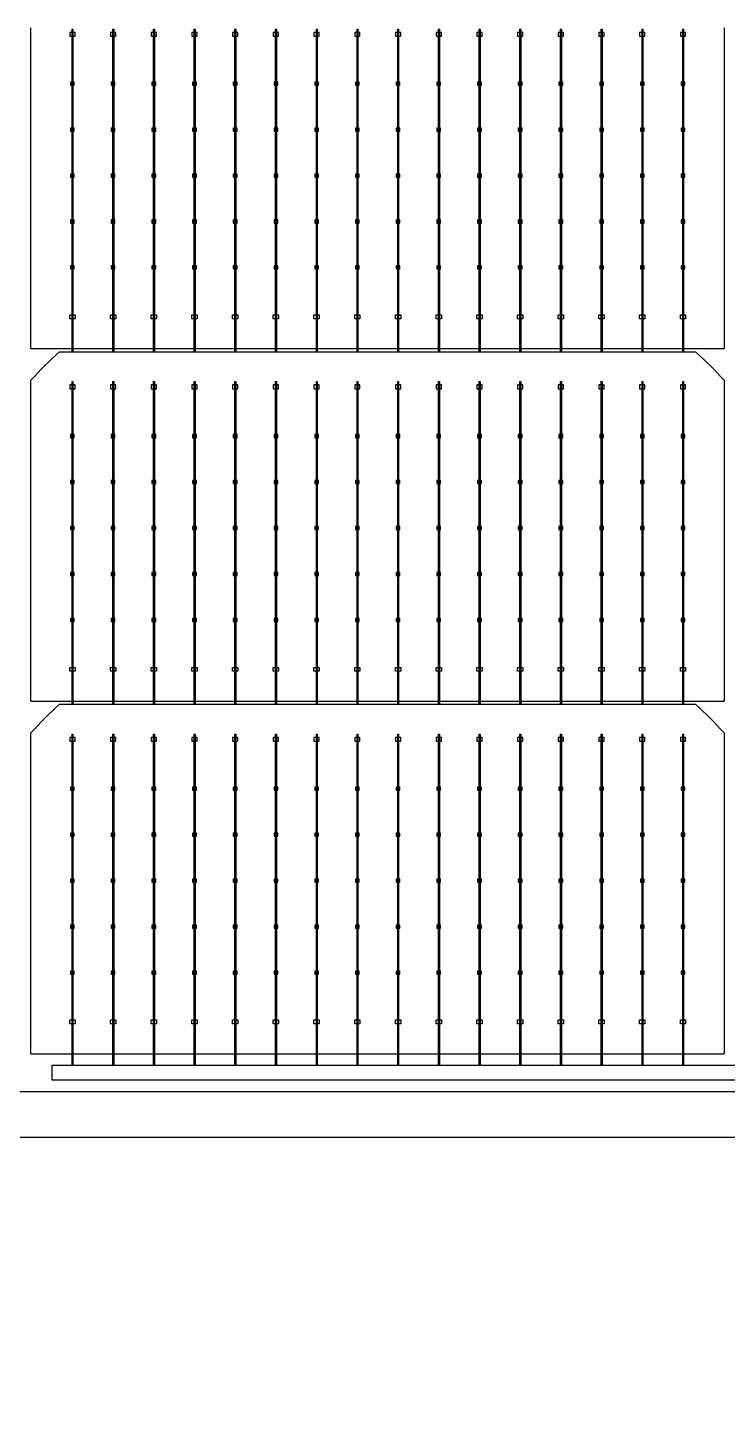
# Model space of a CAD drawing. Header units: millimetres. Extents: x 10297564 to 11610295, y -9287743 to -8409454.
# Drawn here: x 10669964 to 10671439, y -9208731 to -9205814 of the extents above; entities that cross this region are included whole.
import ezdxf

# ---------------------------------------------------------------- set-up
doc = ezdxf.new("R2010")
doc.units = ezdxf.units.MM
doc.header["$LTSCALE"] = 100
doc.layers.add('TEXTLINE', color=1, linetype='Continuous')

# ---------------------------------------------------------------- blocks, each defined once
blk = doc.blocks.new('635W')
for p, q in [((10686473.86, -10026339.84), (10686473.86, -10026424.64)), ((10686474.18, -10026339.84), (10686474.18, -10026424.64)), ((10686484.56, -10026339.84), (10686484.56, -10026424.64)), ((10686484.88, -10026339.84), (10686484.88, -10026424.64)), ((10686495.26, -10026339.84), (10686495.26, -10026424.64)), ((10686495.58, -10026339.84), (10686495.58, -10026424.64)), ((10686505.96, -10026339.84), (10686505.96, -10026424.64)), ((10686506.28, -10026339.84), (10686506.28, -10026424.64)), ((10686516.66, -10026339.84), (10686516.66, -10026424.64)), ((10686516.98, -10026339.84), (10686516.98, -10026424.64)), ((10686527.36, -10026339.84), (10686527.36, -10026424.64)), ((10686527.68, -10026339.84), (10686527.68, -10026424.64)), ((10686538.06, -10026339.84), (10686538.06, -10026424.64)), ((10686538.38, -10026339.84), (10686538.38, -10026424.64)), ((10686548.76, -10026339.84), (10686548.76, -10026424.64)), ((10686549.08, -10026339.84), (10686549.08, -10026424.64)), ((10686559.46, -10026339.84), (10686559.46, -10026424.64)), ((10686559.78, -10026339.84), (10686559.78, -10026424.64)), ((10686570.16, -10026339.84), (10686570.16, -10026424.64)), ((10686570.48, -10026339.84), (10686570.48, -10026424.64)), ((10686580.86, -10026339.84), (10686580.86, -10026424.64)), ((10686581.18, -10026339.84), (10686581.18, -10026424.64)), ((10686591.56, -10026339.84), (10686591.56, -10026424.64)), ((10686591.88, -10026339.84), (10686591.88, -10026424.64)), ((10686602.26, -10026339.84), (10686602.26, -10026424.64)), ((10686602.58, -10026339.84), (10686602.58, -10026424.64)), ((10686612.96, -10026339.84), (10686612.96, -10026424.64)), ((10686613.28, -10026339.84), (10686613.28, -10026424.64)), ((10686623.66, -10026339.84), (10686623.66, -10026424.64)), ((10686623.98, -10026339.84), (10686623.98, -10026424.64)), ((10686634.36, -10026339.84), (10686634.36, -10026424.64)), ((10686634.68, -10026339.84), (10686634.68, -10026424.64)), ((10686463.12, -10026423.84), (10686645.32, -10026423.84)), ((10686473.86, -10026432.51), (10686473.86, -10026517.32)), ((10686474.18, -10026432.51), (10686474.18, -10026517.32)), ((10686484.56, -10026432.51), (10686484.56, -10026517.32)), ((10686484.88, -10026432.51), (10686484.88, -10026517.32)), ((10686495.26, -10026432.51), (10686495.26, -10026517.32)), ((10686495.58, -10026432.51), (10686495.58, -10026517.32)), ((10686505.96, -10026432.51), (10686505.96, -10026517.32)), ((10686506.28, -10026432.51), (10686506.28, -10026517.32)), ((10686516.66, -10026432.51), (10686516.66, -10026517.32)), ((10686516.98, -10026432.51), (10686516.98, -10026517.32)), ((10686527.36, -10026432.51), (10686527.36, -10026517.32)), ((10686527.68, -10026432.51), (10686527.68, -10026517.32)), ((10686538.06, -10026432.51), (10686538.06, -10026517.32)), ((10686538.38, -10026432.51), (10686538.38, -10026517.32)), ((10686548.76, -10026432.51), (10686548.76, -10026517.32)), ((10686549.08, -10026432.51), (10686549.08, -10026517.32)), ((10686559.46, -10026432.51), (10686559.46, -10026517.32)), ((10686559.78, -10026432.51), (10686559.78, -10026517.32)), ((10686570.16, -10026432.51), (10686570.16, -10026517.32)), ((10686570.48, -10026432.51), (10686570.48, -10026517.32)), ((10686580.86, -10026432.51), (10686580.86, -10026517.32)), ((10686581.18, -10026432.51), (10686581.18, -10026517.32)), ((10686591.56, -10026432.51), (10686591.56, -10026517.32)), ((10686591.88, -10026432.51), (10686591.88, -10026517.32)), ((10686602.26, -10026432.51), (10686602.26, -10026517.32)), ((10686602.58, -10026432.51), (10686602.58, -10026517.32)), ((10686612.96, -10026432.51), (10686612.96, -10026517.32)), ((10686613.28, -10026432.51), (10686613.28, -10026517.32)), ((10686623.66, -10026432.51), (10686623.66, -10026517.32)), ((10686623.98, -10026432.51), (10686623.98, -10026517.32)), ((10686634.36, -10026432.51), (10686634.36, -10026517.32)), ((10686634.68, -10026432.51), (10686634.68, -10026517.32)), ((10686463.12, -10026516.51), (10686645.32, -10026516.51)), ((10686473.86, -10026525.19), (10686473.86, -10026612.19)), ((10686474.18, -10026525.19), (10686474.18, -10026612.19)), ((10686484.56, -10026525.19), (10686484.56, -10026612.19)), ((10686484.88, -10026525.19), (10686484.88, -10026612.19)), ((10686495.26, -10026525.19), (10686495.26, -10026612.19)), ((10686495.58, -10026525.19), (10686495.58, -10026612.19)), ((10686505.96, -10026525.19), (10686505.96, -10026612.19)), ((10686506.28, -10026525.19), (10686506.28, -10026612.19)), ((10686516.66, -10026525.19), (10686516.66, -10026612.19)), ((10686516.98, -10026525.19), (10686516.98, -10026612.19)), ((10686527.36, -10026525.19), (10686527.36, -10026612.19)), ((10686527.68, -10026525.19), (10686527.68, -10026612.19)), ((10686538.06, -10026525.19), (10686538.06, -10026612.19)), ((10686538.38, -10026525.19), (10686538.38, -10026612.19)), ((10686548.76, -10026525.19), (10686548.76, -10026612.19)), ((10686549.08, -10026525.19), (10686549.08, -10026612.19)), ((10686559.46, -10026525.19), (10686559.46, -10026612.19)), ((10686559.78, -10026525.19), (10686559.78, -10026612.19)), ((10686570.16, -10026525.19), (10686570.16, -10026612.19)), ((10686570.48, -10026525.19), (10686570.48, -10026612.19)), ((10686580.86, -10026525.19), (10686580.86, -10026612.19)), ((10686581.18, -10026525.19), (10686581.18, -10026612.19)), ((10686591.56, -10026525.19), (10686591.56, -10026612.19)), ((10686591.88, -10026525.19), (10686591.88, -10026612.19)), ((10686602.26, -10026525.19), (10686602.26, -10026612.19)), ((10686602.58, -10026525.19), (10686602.58, -10026612.19)), ((10686612.96, -10026525.19), (10686612.96, -10026612.19)), ((10686613.28, -10026525.19), (10686613.28, -10026612.19)), ((10686623.66, -10026525.19), (10686623.66, -10026612.19)), ((10686623.98, -10026525.19), (10686623.98, -10026612.19)), ((10686634.36, -10026525.19), (10686634.36, -10026612.19)), ((10686634.68, -10026525.19), (10686634.68, -10026612.19)), ((10686463.12, -10026609.19), (10686645.32, -10026609.19))]:
    blk.add_line(p, q)
for points in [[(10686079.67, -10024167.21), (10687212.67, -10024167.21), (10687212.67, -10026631.21), (10686079.67, -10026631.21)], [(10686091.67, -10024179.21), (10687200.67, -10024179.21), (10687200.67, -10026619.21), (10686091.67, -10026619.21)], [(10686474.72, -10026341.71), (10686474.72, -10026340.71), (10686473.32, -10026340.71), (10686473.32, -10026341.71)], [(10686485.42, -10026341.71), (10686485.42, -10026340.71), (10686484.02, -10026340.71), (10686484.02, -10026341.71)], [(10686496.12, -10026341.71), (10686496.12, -10026340.71), (10686494.72, -10026340.71), (10686494.72, -10026341.71)], [(10686506.82, -10026341.71), (10686506.82, -10026340.71), (10686505.42, -10026340.71), (10686505.42, -10026341.71)], [(10686517.52, -10026341.71), (10686517.52, -10026340.71), (10686516.12, -10026340.71), (10686516.12, -10026341.71)], [(10686528.22, -10026341.71), (10686528.22, -10026340.71), (10686526.82, -10026340.71), (10686526.82, -10026341.71)], [(10686538.92, -10026341.71), (10686538.92, -10026340.71), (10686537.52, -10026340.71), (10686537.52, -10026341.71)], [(10686549.62, -10026341.71), (10686549.62, -10026340.71), (10686548.22, -10026340.71), (10686548.22, -10026341.71)], [(10686560.32, -10026341.71), (10686560.32, -10026340.71), (10686558.92, -10026340.71), (10686558.92, -10026341.71)], [(10686571.02, -10026341.71), (10686571.02, -10026340.71), (10686569.62, -10026340.71), (10686569.62, -10026341.71)], [(10686581.72, -10026341.71), (10686581.72, -10026340.71), (10686580.32, -10026340.71), (10686580.32, -10026341.71)], [(10686592.42, -10026341.71), (10686592.42, -10026340.71), (10686591.02, -10026340.71), (10686591.02, -10026341.71)], [(10686603.12, -10026341.71), (10686603.12, -10026340.71), (10686601.72, -10026340.71), (10686601.72, -10026341.71)], [(10686613.82, -10026341.71), (10686613.82, -10026340.71), (10686612.42, -10026340.71), (10686612.42, -10026341.71)], [(10686624.52, -10026341.71), (10686624.52, -10026340.71), (10686623.12, -10026340.71), (10686623.12, -10026341.71)], [(10686635.22, -10026341.71), (10686635.22, -10026340.71), (10686633.82, -10026340.71), (10686633.82, -10026341.71)], [(10686473.52, -10026354.58), (10686474.52, -10026354.58), (10686474.52, -10026353.78), (10686473.52, -10026353.78)], [(10686484.22, -10026354.58), (10686485.22, -10026354.58), (10686485.22, -10026353.78), (10686484.22, -10026353.78)], [(10686494.92, -10026354.58), (10686495.92, -10026354.58), (10686495.92, -10026353.78), (10686494.92, -10026353.78)], [(10686505.62, -10026354.58), (10686506.62, -10026354.58), (10686506.62, -10026353.78), (10686505.62, -10026353.78)], [(10686516.32, -10026354.58), (10686517.32, -10026354.58), (10686517.32, -10026353.78), (10686516.32, -10026353.78)], [(10686527.02, -10026354.58), (10686528.02, -10026354.58), (10686528.02, -10026353.78), (10686527.02, -10026353.78)], [(10686537.72, -10026354.58), (10686538.72, -10026354.58), (10686538.72, -10026353.78), (10686537.72, -10026353.78)], [(10686548.42, -10026354.58), (10686549.42, -10026354.58), (10686549.42, -10026353.78), (10686548.42, -10026353.78)], [(10686559.12, -10026354.58), (10686560.12, -10026354.58), (10686560.12, -10026353.78), (10686559.12, -10026353.78)], [(10686569.82, -10026354.58), (10686570.82, -10026354.58), (10686570.82, -10026353.78), (10686569.82, -10026353.78)], [(10686580.52, -10026354.58), (10686581.52, -10026354.58), (10686581.52, -10026353.78), (10686580.52, -10026353.78)], [(10686591.22, -10026354.58), (10686592.22, -10026354.58), (10686592.22, -10026353.78), (10686591.22, -10026353.78)], [(10686601.92, -10026354.58), (10686602.92, -10026354.58), (10686602.92, -10026353.78), (10686601.92, -10026353.78)], [(10686612.62, -10026354.58), (10686613.62, -10026354.58), (10686613.62, -10026353.78), (10686612.62, -10026353.78)], [(10686623.32, -10026354.58), (10686624.32, -10026354.58), (10686624.32, -10026353.78), (10686623.32, -10026353.78)], [(10686634.02, -10026354.58), (10686635.02, -10026354.58), (10686635.02, -10026353.78), (10686634.02, -10026353.78)], [(10686473.52, -10026366.66), (10686474.52, -10026366.66), (10686474.52, -10026365.86), (10686473.52, -10026365.86)], [(10686484.22, -10026366.66), (10686485.22, -10026366.66), (10686485.22, -10026365.86), (10686484.22, -10026365.86)], [(10686494.92, -10026366.66), (10686495.92, -10026366.66), (10686495.92, -10026365.86), (10686494.92, -10026365.86)], [(10686505.62, -10026366.66), (10686506.62, -10026366.66), (10686506.62, -10026365.86), (10686505.62, -10026365.86)], [(10686516.32, -10026366.66), (10686517.32, -10026366.66), (10686517.32, -10026365.86), (10686516.32, -10026365.86)], [(10686527.02, -10026366.66), (10686528.02, -10026366.66), (10686528.02, -10026365.86), (10686527.02, -10026365.86)], [(10686537.72, -10026366.66), (10686538.72, -10026366.66), (10686538.72, -10026365.86), (10686537.72, -10026365.86)], [(10686548.42, -10026366.66), (10686549.42, -10026366.66), (10686549.42, -10026365.86), (10686548.42, -10026365.86)], [(10686559.12, -10026366.66), (10686560.12, -10026366.66), (10686560.12, -10026365.86), (10686559.12, -10026365.86)], [(10686569.82, -10026366.66), (10686570.82, -10026366.66), (10686570.82, -10026365.86), (10686569.82, -10026365.86)], [(10686580.52, -10026366.66), (10686581.52, -10026366.66), (10686581.52, -10026365.86), (10686580.52, -10026365.86)], [(10686591.22, -10026366.66), (10686592.22, -10026366.66), (10686592.22, -10026365.86), (10686591.22, -10026365.86)], [(10686601.92, -10026366.66), (10686602.92, -10026366.66), (10686602.92, -10026365.86), (10686601.92, -10026365.86)], [(10686612.62, -10026366.66), (10686613.62, -10026366.66), (10686613.62, -10026365.86), (10686612.62, -10026365.86)], [(10686623.32, -10026366.66), (10686624.32, -10026366.66), (10686624.32, -10026365.86), (10686623.32, -10026365.86)], [(10686634.02, -10026366.66), (10686635.02, -10026366.66), (10686635.02, -10026365.86), (10686634.02, -10026365.86)], [(10686473.52, -10026378.74), (10686474.52, -10026378.74), (10686474.52, -10026377.94), (10686473.52, -10026377.94)], [(10686484.22, -10026378.74), (10686485.22, -10026378.74), (10686485.22, -10026377.94), (10686484.22, -10026377.94)], [(10686494.92, -10026378.74), (10686495.92, -10026378.74), (10686495.92, -10026377.94), (10686494.92, -10026377.94)], [(10686505.62, -10026378.74), (10686506.62, -10026378.74), (10686506.62, -10026377.94), (10686505.62, -10026377.94)], [(10686516.32, -10026378.74), (10686517.32, -10026378.74), (10686517.32, -10026377.94), (10686516.32, -10026377.94)], [(10686527.02, -10026378.74), (10686528.02, -10026378.74), (10686528.02, -10026377.94), (10686527.02, -10026377.94)], [(10686537.72, -10026378.74), (10686538.72, -10026378.74), (10686538.72, -10026377.94), (10686537.72, -10026377.94)], [(10686548.42, -10026378.74), (10686549.42, -10026378.74), (10686549.42, -10026377.94), (10686548.42, -10026377.94)], [(10686559.12, -10026378.74), (10686560.12, -10026378.74), (10686560.12, -10026377.94), (10686559.12, -10026377.94)], [(10686569.82, -10026378.74), (10686570.82, -10026378.74), (10686570.82, -10026377.94), (10686569.82, -10026377.94)], [(10686580.52, -10026378.74), (10686581.52, -10026378.74), (10686581.52, -10026377.94), (10686580.52, -10026377.94)], [(10686591.22, -10026378.74), (10686592.22, -10026378.74), (10686592.22, -10026377.94), (10686591.22, -10026377.94)], [(10686601.92, -10026378.74), (10686602.92, -10026378.74), (10686602.92, -10026377.94), (10686601.92, -10026377.94)], [(10686612.62, -10026378.74), (10686613.62, -10026378.74), (10686613.62, -10026377.94), (10686612.62, -10026377.94)], [(10686623.32, -10026378.74), (10686624.32, -10026378.74), (10686624.32, -10026377.94), (10686623.32, -10026377.94)], [(10686634.02, -10026378.74), (10686635.02, -10026378.74), (10686635.02, -10026377.94), (10686634.02, -10026377.94)], [(10686473.52, -10026390.82), (10686474.52, -10026390.82), (10686474.52, -10026390.02), (10686473.52, -10026390.02)], [(10686484.22, -10026390.82), (10686485.22, -10026390.82), (10686485.22, -10026390.02), (10686484.22, -10026390.02)], [(10686494.92, -10026390.82), (10686495.92, -10026390.82), (10686495.92, -10026390.02), (10686494.92, -10026390.02)], [(10686505.62, -10026390.82), (10686506.62, -10026390.82), (10686506.62, -10026390.02), (10686505.62, -10026390.02)], [(10686516.32, -10026390.82), (10686517.32, -10026390.82), (10686517.32, -10026390.02), (10686516.32, -10026390.02)], [(10686527.02, -10026390.82), (10686528.02, -10026390.82), (10686528.02, -10026390.02), (10686527.02, -10026390.02)], [(10686537.72, -10026390.82), (10686538.72, -10026390.82), (10686538.72, -10026390.02), (10686537.72, -10026390.02)], [(10686548.42, -10026390.82), (10686549.42, -10026390.82), (10686549.42, -10026390.02), (10686548.42, -10026390.02)], [(10686559.12, -10026390.82), (10686560.12, -10026390.82), (10686560.12, -10026390.02), (10686559.12, -10026390.02)], [(10686569.82, -10026390.82), (10686570.82, -10026390.82), (10686570.82, -10026390.02), (10686569.82, -10026390.02)], [(10686580.52, -10026390.82), (10686581.52, -10026390.82), (10686581.52, -10026390.02), (10686580.52, -10026390.02)], [(10686591.22, -10026390.82), (10686592.22, -10026390.82), (10686592.22, -10026390.02), (10686591.22, -10026390.02)], [(10686601.92, -10026390.82), (10686602.92, -10026390.82), (10686602.92, -10026390.02), (10686601.92, -10026390.02)], [(10686612.62, -10026390.82), (10686613.62, -10026390.82), (10686613.62, -10026390.02), (10686612.62, -10026390.02)], [(10686623.32, -10026390.82), (10686624.32, -10026390.82), (10686624.32, -10026390.02), (10686623.32, -10026390.02)], [(10686634.02, -10026390.82), (10686635.02, -10026390.82), (10686635.02, -10026390.02), (10686634.02, -10026390.02)], [(10686473.52, -10026402.9), (10686474.52, -10026402.9), (10686474.52, -10026402.1), (10686473.52, -10026402.1)], [(10686484.22, -10026402.9), (10686485.22, -10026402.9), (10686485.22, -10026402.1), (10686484.22, -10026402.1)], [(10686494.92, -10026402.9), (10686495.92, -10026402.9), (10686495.92, -10026402.1), (10686494.92, -10026402.1)], [(10686505.62, -10026402.9), (10686506.62, -10026402.9), (10686506.62, -10026402.1), (10686505.62, -10026402.1)], [(10686516.32, -10026402.9), (10686517.32, -10026402.9), (10686517.32, -10026402.1), (10686516.32, -10026402.1)], [(10686527.02, -10026402.9), (10686528.02, -10026402.9), (10686528.02, -10026402.1), (10686527.02, -10026402.1)], [(10686537.72, -10026402.9), (10686538.72, -10026402.9), (10686538.72, -10026402.1), (10686537.72, -10026402.1)], [(10686548.42, -10026402.9), (10686549.42, -10026402.9), (10686549.42, -10026402.1), (10686548.42, -10026402.1)], [(10686559.12, -10026402.9), (10686560.12, -10026402.9), (10686560.12, -10026402.1), (10686559.12, -10026402.1)], [(10686569.82, -10026402.9), (10686570.82, -10026402.9), (10686570.82, -10026402.1), (10686569.82, -10026402.1)], [(10686580.52, -10026402.9), (10686581.52, -10026402.9), (10686581.52, -10026402.1), (10686580.52, -10026402.1)], [(10686591.22, -10026402.9), (10686592.22, -10026402.9), (10686592.22, -10026402.1), (10686591.22, -10026402.1)], [(10686601.92, -10026402.9), (10686602.92, -10026402.9), (10686602.92, -10026402.1), (10686601.92, -10026402.1)], [(10686612.62, -10026402.9), (10686613.62, -10026402.9), (10686613.62, -10026402.1), (10686612.62, -10026402.1)], [(10686623.32, -10026402.9), (10686624.32, -10026402.9), (10686624.32, -10026402.1), (10686623.32, -10026402.1)], [(10686634.02, -10026402.9), (10686635.02, -10026402.9), (10686635.02, -10026402.1), (10686634.02, -10026402.1)], [(10686474.72, -10026414.97), (10686474.72, -10026415.97), (10686473.32, -10026415.97), (10686473.32, -10026414.97)], [(10686485.42, -10026414.97), (10686485.42, -10026415.97), (10686484.02, -10026415.97), (10686484.02, -10026414.97)], [(10686496.12, -10026414.97), (10686496.12, -10026415.97), (10686494.72, -10026415.97), (10686494.72, -10026414.97)], [(10686506.82, -10026414.97), (10686506.82, -10026415.97), (10686505.42, -10026415.97), (10686505.42, -10026414.97)], [(10686517.52, -10026414.97), (10686517.52, -10026415.97), (10686516.12, -10026415.97), (10686516.12, -10026414.97)], [(10686528.22, -10026414.97), (10686528.22, -10026415.97), (10686526.82, -10026415.97), (10686526.82, -10026414.97)], [(10686538.92, -10026414.97), (10686538.92, -10026415.97), (10686537.52, -10026415.97), (10686537.52, -10026414.97)], [(10686549.62, -10026414.97), (10686549.62, -10026415.97), (10686548.22, -10026415.97), (10686548.22, -10026414.97)], [(10686560.32, -10026414.97), (10686560.32, -10026415.97), (10686558.92, -10026415.97), (10686558.92, -10026414.97)], [(10686571.02, -10026414.97), (10686571.02, -10026415.97), (10686569.62, -10026415.97), (10686569.62, -10026414.97)], [(10686581.72, -10026414.97), (10686581.72, -10026415.97), (10686580.32, -10026415.97), (10686580.32, -10026414.97)], [(10686592.42, -10026414.97), (10686592.42, -10026415.97), (10686591.02, -10026415.97), (10686591.02, -10026414.97)], [(10686603.12, -10026414.97), (10686603.12, -10026415.97), (10686601.72, -10026415.97), (10686601.72, -10026414.97)], [(10686613.82, -10026414.97), (10686613.82, -10026415.97), (10686612.42, -10026415.97), (10686612.42, -10026414.97)], [(10686624.52, -10026414.97), (10686624.52, -10026415.97), (10686623.12, -10026415.97), (10686623.12, -10026414.97)], [(10686635.22, -10026414.97), (10686635.22, -10026415.97), (10686633.82, -10026415.97), (10686633.82, -10026414.97)], [(10686474.72, -10026434.38), (10686474.72, -10026433.38), (10686473.32, -10026433.38), (10686473.32, -10026434.38)], [(10686485.42, -10026434.38), (10686485.42, -10026433.38), (10686484.02, -10026433.38), (10686484.02, -10026434.38)], [(10686496.12, -10026434.38), (10686496.12, -10026433.38), (10686494.72, -10026433.38), (10686494.72, -10026434.38)], [(10686506.82, -10026434.38), (10686506.82, -10026433.38), (10686505.42, -10026433.38), (10686505.42, -10026434.38)], [(10686517.52, -10026434.38), (10686517.52, -10026433.38), (10686516.12, -10026433.38), (10686516.12, -10026434.38)], [(10686528.22, -10026434.38), (10686528.22, -10026433.38), (10686526.82, -10026433.38), (10686526.82, -10026434.38)], [(10686538.92, -10026434.38), (10686538.92, -10026433.38), (10686537.52, -10026433.38), (10686537.52, -10026434.38)], [(10686549.62, -10026434.38), (10686549.62, -10026433.38), (10686548.22, -10026433.38), (10686548.22, -10026434.38)], [(10686560.32, -10026434.38), (10686560.32, -10026433.38), (10686558.92, -10026433.38), (10686558.92, -10026434.38)], [(10686571.02, -10026434.38), (10686571.02, -10026433.38), (10686569.62, -10026433.38), (10686569.62, -10026434.38)], [(10686581.72, -10026434.38), (10686581.72, -10026433.38), (10686580.32, -10026433.38), (10686580.32, -10026434.38)], [(10686592.42, -10026434.38), (10686592.42, -10026433.38), (10686591.02, -10026433.38), (10686591.02, -10026434.38)], [(10686603.12, -10026434.38), (10686603.12, -10026433.38), (10686601.72, -10026433.38), (10686601.72, -10026434.38)], [(10686613.82, -10026434.38), (10686613.82, -10026433.38), (10686612.42, -10026433.38), (10686612.42, -10026434.38)], [(10686624.52, -10026434.38), (10686624.52, -10026433.38), (10686623.12, -10026433.38), (10686623.12, -10026434.38)], [(10686635.22, -10026434.38), (10686635.22, -10026433.38), (10686633.82, -10026433.38), (10686633.82, -10026434.38)], [(10686473.52, -10026447.25), (10686474.52, -10026447.25), (10686474.52, -10026446.45), (10686473.52, -10026446.45)], [(10686484.22, -10026447.25), (10686485.22, -10026447.25), (10686485.22, -10026446.45), (10686484.22, -10026446.45)], [(10686494.92, -10026447.25), (10686495.92, -10026447.25), (10686495.92, -10026446.45), (10686494.92, -10026446.45)], [(10686505.62, -10026447.25), (10686506.62, -10026447.25), (10686506.62, -10026446.45), (10686505.62, -10026446.45)], [(10686516.32, -10026447.25), (10686517.32, -10026447.25), (10686517.32, -10026446.45), (10686516.32, -10026446.45)], [(10686527.02, -10026447.25), (10686528.02, -10026447.25), (10686528.02, -10026446.45), (10686527.02, -10026446.45)], [(10686537.72, -10026447.25), (10686538.72, -10026447.25), (10686538.72, -10026446.45), (10686537.72, -10026446.45)], [(10686548.42, -10026447.25), (10686549.42, -10026447.25), (10686549.42, -10026446.45), (10686548.42, -10026446.45)], [(10686559.12, -10026447.25), (10686560.12, -10026447.25), (10686560.12, -10026446.45), (10686559.12, -10026446.45)], [(10686569.82, -10026447.25), (10686570.82, -10026447.25), (10686570.82, -10026446.45), (10686569.82, -10026446.45)], [(10686580.52, -10026447.25), (10686581.52, -10026447.25), (10686581.52, -10026446.45), (10686580.52, -10026446.45)], [(10686591.22, -10026447.25), (10686592.22, -10026447.25), (10686592.22, -10026446.45), (10686591.22, -10026446.45)], [(10686601.92, -10026447.25), (10686602.92, -10026447.25), (10686602.92, -10026446.45), (10686601.92, -10026446.45)], [(10686612.62, -10026447.25), (10686613.62, -10026447.25), (10686613.62, -10026446.45), (10686612.62, -10026446.45)], [(10686623.32, -10026447.25), (10686624.32, -10026447.25), (10686624.32, -10026446.45), (10686623.32, -10026446.45)], [(10686634.02, -10026447.25), (10686635.02, -10026447.25), (10686635.02, -10026446.45), (10686634.02, -10026446.45)], [(10686473.52, -10026459.33), (10686474.52, -10026459.33), (10686474.52, -10026458.53), (10686473.52, -10026458.53)], [(10686484.22, -10026459.33), (10686485.22, -10026459.33), (10686485.22, -10026458.53), (10686484.22, -10026458.53)], [(10686494.92, -10026459.33), (10686495.92, -10026459.33), (10686495.92, -10026458.53), (10686494.92, -10026458.53)], [(10686505.62, -10026459.33), (10686506.62, -10026459.33), (10686506.62, -10026458.53), (10686505.62, -10026458.53)], [(10686516.32, -10026459.33), (10686517.32, -10026459.33), (10686517.32, -10026458.53), (10686516.32, -10026458.53)], [(10686527.02, -10026459.33), (10686528.02, -10026459.33), (10686528.02, -10026458.53), (10686527.02, -10026458.53)], [(10686537.72, -10026459.33), (10686538.72, -10026459.33), (10686538.72, -10026458.53), (10686537.72, -10026458.53)], [(10686548.42, -10026459.33), (10686549.42, -10026459.33), (10686549.42, -10026458.53), (10686548.42, -10026458.53)], [(10686559.12, -10026459.33), (10686560.12, -10026459.33), (10686560.12, -10026458.53), (10686559.12, -10026458.53)], [(10686569.82, -10026459.33), (10686570.82, -10026459.33), (10686570.82, -10026458.53), (10686569.82, -10026458.53)], [(10686580.52, -10026459.33), (10686581.52, -10026459.33), (10686581.52, -10026458.53), (10686580.52, -10026458.53)], [(10686591.22, -10026459.33), (10686592.22, -10026459.33), (10686592.22, -10026458.53), (10686591.22, -10026458.53)], [(10686601.92, -10026459.33), (10686602.92, -10026459.33), (10686602.92, -10026458.53), (10686601.92, -10026458.53)], [(10686612.62, -10026459.33), (10686613.62, -10026459.33), (10686613.62, -10026458.53), (10686612.62, -10026458.53)], [(10686623.32, -10026459.33), (10686624.32, -10026459.33), (10686624.32, -10026458.53), (10686623.32, -10026458.53)], [(10686634.02, -10026459.33), (10686635.02, -10026459.33), (10686635.02, -10026458.53), (10686634.02, -10026458.53)], [(10686473.52, -10026471.41), (10686474.52, -10026471.41), (10686474.52, -10026470.61), (10686473.52, -10026470.61)], [(10686484.22, -10026471.41), (10686485.22, -10026471.41), (10686485.22, -10026470.61), (10686484.22, -10026470.61)], [(10686494.92, -10026471.41), (10686495.92, -10026471.41), (10686495.92, -10026470.61), (10686494.92, -10026470.61)], [(10686505.62, -10026471.41), (10686506.62, -10026471.41), (10686506.62, -10026470.61), (10686505.62, -10026470.61)], [(10686516.32, -10026471.41), (10686517.32, -10026471.41), (10686517.32, -10026470.61), (10686516.32, -10026470.61)], [(10686527.02, -10026471.41), (10686528.02, -10026471.41), (10686528.02, -10026470.61), (10686527.02, -10026470.61)], [(10686537.72, -10026471.41), (10686538.72, -10026471.41), (10686538.72, -10026470.61), (10686537.72, -10026470.61)], [(10686548.42, -10026471.41), (10686549.42, -10026471.41), (10686549.42, -10026470.61), (10686548.42, -10026470.61)], [(10686559.12, -10026471.41), (10686560.12, -10026471.41), (10686560.12, -10026470.61), (10686559.12, -10026470.61)], [(10686569.82, -10026471.41), (10686570.82, -10026471.41), (10686570.82, -10026470.61), (10686569.82, -10026470.61)], [(10686580.52, -10026471.41), (10686581.52, -10026471.41), (10686581.52, -10026470.61), (10686580.52, -10026470.61)], [(10686591.22, -10026471.41), (10686592.22, -10026471.41), (10686592.22, -10026470.61), (10686591.22, -10026470.61)], [(10686601.92, -10026471.41), (10686602.92, -10026471.41), (10686602.92, -10026470.61), (10686601.92, -10026470.61)], [(10686612.62, -10026471.41), (10686613.62, -10026471.41), (10686613.62, -10026470.61), (10686612.62, -10026470.61)], [(10686623.32, -10026471.41), (10686624.32, -10026471.41), (10686624.32, -10026470.61), (10686623.32, -10026470.61)], [(10686634.02, -10026471.41), (10686635.02, -10026471.41), (10686635.02, -10026470.61), (10686634.02, -10026470.61)], [(10686473.52, -10026483.49), (10686474.52, -10026483.49), (10686474.52, -10026482.69), (10686473.52, -10026482.69)], [(10686484.22, -10026483.49), (10686485.22, -10026483.49), (10686485.22, -10026482.69), (10686484.22, -10026482.69)], [(10686494.92, -10026483.49), (10686495.92, -10026483.49), (10686495.92, -10026482.69), (10686494.92, -10026482.69)], [(10686505.62, -10026483.49), (10686506.62, -10026483.49), (10686506.62, -10026482.69), (10686505.62, -10026482.69)], [(10686516.32, -10026483.49), (10686517.32, -10026483.49), (10686517.32, -10026482.69), (10686516.32, -10026482.69)], [(10686527.02, -10026483.49), (10686528.02, -10026483.49), (10686528.02, -10026482.69), (10686527.02, -10026482.69)], [(10686537.72, -10026483.49), (10686538.72, -10026483.49), (10686538.72, -10026482.69), (10686537.72, -10026482.69)], [(10686548.42, -10026483.49), (10686549.42, -10026483.49), (10686549.42, -10026482.69), (10686548.42, -10026482.69)], [(10686559.12, -10026483.49), (10686560.12, -10026483.49), (10686560.12, -10026482.69), (10686559.12, -10026482.69)], [(10686569.82, -10026483.49), (10686570.82, -10026483.49), (10686570.82, -10026482.69), (10686569.82, -10026482.69)], [(10686580.52, -10026483.49), (10686581.52, -10026483.49), (10686581.52, -10026482.69), (10686580.52, -10026482.69)], [(10686591.22, -10026483.49), (10686592.22, -10026483.49), (10686592.22, -10026482.69), (10686591.22, -10026482.69)], [(10686601.92, -10026483.49), (10686602.92, -10026483.49), (10686602.92, -10026482.69), (10686601.92, -10026482.69)], [(10686612.62, -10026483.49), (10686613.62, -10026483.49), (10686613.62, -10026482.69), (10686612.62, -10026482.69)], [(10686623.32, -10026483.49), (10686624.32, -10026483.49), (10686624.32, -10026482.69), (10686623.32, -10026482.69)], [(10686634.02, -10026483.49), (10686635.02, -10026483.49), (10686635.02, -10026482.69), (10686634.02, -10026482.69)], [(10686473.52, -10026495.57), (10686474.52, -10026495.57), (10686474.52, -10026494.77), (10686473.52, -10026494.77)], [(10686484.22, -10026495.57), (10686485.22, -10026495.57), (10686485.22, -10026494.77), (10686484.22, -10026494.77)], [(10686494.92, -10026495.57), (10686495.92, -10026495.57), (10686495.92, -10026494.77), (10686494.92, -10026494.77)], [(10686505.62, -10026495.57), (10686506.62, -10026495.57), (10686506.62, -10026494.77), (10686505.62, -10026494.77)], [(10686516.32, -10026495.57), (10686517.32, -10026495.57), (10686517.32, -10026494.77), (10686516.32, -10026494.77)], [(10686527.02, -10026495.57), (10686528.02, -10026495.57), (10686528.02, -10026494.77), (10686527.02, -10026494.77)], [(10686537.72, -10026495.57), (10686538.72, -10026495.57), (10686538.72, -10026494.77), (10686537.72, -10026494.77)], [(10686548.42, -10026495.57), (10686549.42, -10026495.57), (10686549.42, -10026494.77), (10686548.42, -10026494.77)], [(10686559.12, -10026495.57), (10686560.12, -10026495.57), (10686560.12, -10026494.77), (10686559.12, -10026494.77)], [(10686569.82, -10026495.57), (10686570.82, -10026495.57), (10686570.82, -10026494.77), (10686569.82, -10026494.77)], [(10686580.52, -10026495.57), (10686581.52, -10026495.57), (10686581.52, -10026494.77), (10686580.52, -10026494.77)], [(10686591.22, -10026495.57), (10686592.22, -10026495.57), (10686592.22, -10026494.77), (10686591.22, -10026494.77)], [(10686601.92, -10026495.57), (10686602.92, -10026495.57), (10686602.92, -10026494.77), (10686601.92, -10026494.77)], [(10686612.62, -10026495.57), (10686613.62, -10026495.57), (10686613.62, -10026494.77), (10686612.62, -10026494.77)], [(10686623.32, -10026495.57), (10686624.32, -10026495.57), (10686624.32, -10026494.77), (10686623.32, -10026494.77)], [(10686634.02, -10026495.57), (10686635.02, -10026495.57), (10686635.02, -10026494.77), (10686634.02, -10026494.77)], [(10686474.72, -10026507.64), (10686474.72, -10026508.64), (10686473.32, -10026508.64), (10686473.32, -10026507.64)], [(10686485.42, -10026507.64), (10686485.42, -10026508.64), (10686484.02, -10026508.64), (10686484.02, -10026507.64)], [(10686496.12, -10026507.64), (10686496.12, -10026508.64), (10686494.72, -10026508.64), (10686494.72, -10026507.64)], [(10686506.82, -10026507.64), (10686506.82, -10026508.64), (10686505.42, -10026508.64), (10686505.42, -10026507.64)], [(10686517.52, -10026507.64), (10686517.52, -10026508.64), (10686516.12, -10026508.64), (10686516.12, -10026507.64)], [(10686528.22, -10026507.64), (10686528.22, -10026508.64), (10686526.82, -10026508.64), (10686526.82, -10026507.64)], [(10686538.92, -10026507.64), (10686538.92, -10026508.64), (10686537.52, -10026508.64), (10686537.52, -10026507.64)], [(10686549.62, -10026507.64), (10686549.62, -10026508.64), (10686548.22, -10026508.64), (10686548.22, -10026507.64)], [(10686560.32, -10026507.64), (10686560.32, -10026508.64), (10686558.92, -10026508.64), (10686558.92, -10026507.64)], [(10686571.02, -10026507.64), (10686571.02, -10026508.64), (10686569.62, -10026508.64), (10686569.62, -10026507.64)], [(10686581.72, -10026507.64), (10686581.72, -10026508.64), (10686580.32, -10026508.64), (10686580.32, -10026507.64)], [(10686592.42, -10026507.64), (10686592.42, -10026508.64), (10686591.02, -10026508.64), (10686591.02, -10026507.64)], [(10686603.12, -10026507.64), (10686603.12, -10026508.64), (10686601.72, -10026508.64), (10686601.72, -10026507.64)], [(10686613.82, -10026507.64), (10686613.82, -10026508.64), (10686612.42, -10026508.64), (10686612.42, -10026507.64)], [(10686624.52, -10026507.64), (10686624.52, -10026508.64), (10686623.12, -10026508.64), (10686623.12, -10026507.64)], [(10686635.22, -10026507.64), (10686635.22, -10026508.64), (10686633.82, -10026508.64), (10686633.82, -10026507.64)], [(10686474.72, -10026527.06), (10686474.72, -10026526.06), (10686473.32, -10026526.06), (10686473.32, -10026527.06)], [(10686485.42, -10026527.06), (10686485.42, -10026526.06), (10686484.02, -10026526.06), (10686484.02, -10026527.06)], [(10686496.12, -10026527.06), (10686496.12, -10026526.06), (10686494.72, -10026526.06), (10686494.72, -10026527.06)], [(10686506.82, -10026527.06), (10686506.82, -10026526.06), (10686505.42, -10026526.06), (10686505.42, -10026527.06)], [(10686517.52, -10026527.06), (10686517.52, -10026526.06), (10686516.12, -10026526.06), (10686516.12, -10026527.06)], [(10686528.22, -10026527.06), (10686528.22, -10026526.06), (10686526.82, -10026526.06), (10686526.82, -10026527.06)], [(10686538.92, -10026527.06), (10686538.92, -10026526.06), (10686537.52, -10026526.06), (10686537.52, -10026527.06)], [(10686549.62, -10026527.06), (10686549.62, -10026526.06), (10686548.22, -10026526.06), (10686548.22, -10026527.06)], [(10686560.32, -10026527.06), (10686560.32, -10026526.06), (10686558.92, -10026526.06), (10686558.92, -10026527.06)], [(10686571.02, -10026527.06), (10686571.02, -10026526.06), (10686569.62, -10026526.06), (10686569.62, -10026527.06)], [(10686581.72, -10026527.06), (10686581.72, -10026526.06), (10686580.32, -10026526.06), (10686580.32, -10026527.06)], [(10686592.42, -10026527.06), (10686592.42, -10026526.06), (10686591.02, -10026526.06), (10686591.02, -10026527.06)], [(10686603.12, -10026527.06), (10686603.12, -10026526.06), (10686601.72, -10026526.06), (10686601.72, -10026527.06)], [(10686613.82, -10026527.06), (10686613.82, -10026526.06), (10686612.42, -10026526.06), (10686612.42, -10026527.06)], [(10686624.52, -10026527.06), (10686624.52, -10026526.06), (10686623.12, -10026526.06), (10686623.12, -10026527.06)], [(10686635.22, -10026527.06), (10686635.22, -10026526.06), (10686633.82, -10026526.06), (10686633.82, -10026527.06)], [(10686473.52, -10026539.93), (10686474.52, -10026539.93), (10686474.52, -10026539.13), (10686473.52, -10026539.13)], [(10686484.22, -10026539.93), (10686485.22, -10026539.93), (10686485.22, -10026539.13), (10686484.22, -10026539.13)], [(10686494.92, -10026539.93), (10686495.92, -10026539.93), (10686495.92, -10026539.13), (10686494.92, -10026539.13)], [(10686505.62, -10026539.93), (10686506.62, -10026539.93), (10686506.62, -10026539.13), (10686505.62, -10026539.13)], [(10686516.32, -10026539.93), (10686517.32, -10026539.93), (10686517.32, -10026539.13), (10686516.32, -10026539.13)], [(10686527.02, -10026539.93), (10686528.02, -10026539.93), (10686528.02, -10026539.13), (10686527.02, -10026539.13)], [(10686537.72, -10026539.93), (10686538.72, -10026539.93), (10686538.72, -10026539.13), (10686537.72, -10026539.13)], [(10686548.42, -10026539.93), (10686549.42, -10026539.93), (10686549.42, -10026539.13), (10686548.42, -10026539.13)], [(10686559.12, -10026539.93), (10686560.12, -10026539.93), (10686560.12, -10026539.13), (10686559.12, -10026539.13)], [(10686569.82, -10026539.93), (10686570.82, -10026539.93), (10686570.82, -10026539.13), (10686569.82, -10026539.13)], [(10686580.52, -10026539.93), (10686581.52, -10026539.93), (10686581.52, -10026539.13), (10686580.52, -10026539.13)], [(10686591.22, -10026539.93), (10686592.22, -10026539.93), (10686592.22, -10026539.13), (10686591.22, -10026539.13)], [(10686601.92, -10026539.93), (10686602.92, -10026539.93), (10686602.92, -10026539.13), (10686601.92, -10026539.13)], [(10686612.62, -10026539.93), (10686613.62, -10026539.93), (10686613.62, -10026539.13), (10686612.62, -10026539.13)], [(10686623.32, -10026539.93), (10686624.32, -10026539.93), (10686624.32, -10026539.13), (10686623.32, -10026539.13)], [(10686634.02, -10026539.93), (10686635.02, -10026539.93), (10686635.02, -10026539.13), (10686634.02, -10026539.13)], [(10686473.52, -10026552.01), (10686474.52, -10026552.01), (10686474.52, -10026551.21), (10686473.52, -10026551.21)], [(10686484.22, -10026552.01), (10686485.22, -10026552.01), (10686485.22, -10026551.21), (10686484.22, -10026551.21)], [(10686494.92, -10026552.01), (10686495.92, -10026552.01), (10686495.92, -10026551.21), (10686494.92, -10026551.21)], [(10686505.62, -10026552.01), (10686506.62, -10026552.01), (10686506.62, -10026551.21), (10686505.62, -10026551.21)], [(10686516.32, -10026552.01), (10686517.32, -10026552.01), (10686517.32, -10026551.21), (10686516.32, -10026551.21)], [(10686527.02, -10026552.01), (10686528.02, -10026552.01), (10686528.02, -10026551.21), (10686527.02, -10026551.21)], [(10686537.72, -10026552.01), (10686538.72, -10026552.01), (10686538.72, -10026551.21), (10686537.72, -10026551.21)], [(10686548.42, -10026552.01), (10686549.42, -10026552.01), (10686549.42, -10026551.21), (10686548.42, -10026551.21)], [(10686559.12, -10026552.01), (10686560.12, -10026552.01), (10686560.12, -10026551.21), (10686559.12, -10026551.21)], [(10686569.82, -10026552.01), (10686570.82, -10026552.01), (10686570.82, -10026551.21), (10686569.82, -10026551.21)], [(10686580.52, -10026552.01), (10686581.52, -10026552.01), (10686581.52, -10026551.21), (10686580.52, -10026551.21)], [(10686591.22, -10026552.01), (10686592.22, -10026552.01), (10686592.22, -10026551.21), (10686591.22, -10026551.21)], [(10686601.92, -10026552.01), (10686602.92, -10026552.01), (10686602.92, -10026551.21), (10686601.92, -10026551.21)], [(10686612.62, -10026552.01), (10686613.62, -10026552.01), (10686613.62, -10026551.21), (10686612.62, -10026551.21)], [(10686623.32, -10026552.01), (10686624.32, -10026552.01), (10686624.32, -10026551.21), (10686623.32, -10026551.21)], [(10686634.02, -10026552.01), (10686635.02, -10026552.01), (10686635.02, -10026551.21), (10686634.02, -10026551.21)], [(10686473.52, -10026564.09), (10686474.52, -10026564.09), (10686474.52, -10026563.29), (10686473.52, -10026563.29)], [(10686484.22, -10026564.09), (10686485.22, -10026564.09), (10686485.22, -10026563.29), (10686484.22, -10026563.29)], [(10686494.92, -10026564.09), (10686495.92, -10026564.09), (10686495.92, -10026563.29), (10686494.92, -10026563.29)], [(10686505.62, -10026564.09), (10686506.62, -10026564.09), (10686506.62, -10026563.29), (10686505.62, -10026563.29)], [(10686516.32, -10026564.09), (10686517.32, -10026564.09), (10686517.32, -10026563.29), (10686516.32, -10026563.29)], [(10686527.02, -10026564.09), (10686528.02, -10026564.09), (10686528.02, -10026563.29), (10686527.02, -10026563.29)], [(10686537.72, -10026564.09), (10686538.72, -10026564.09), (10686538.72, -10026563.29), (10686537.72, -10026563.29)], [(10686548.42, -10026564.09), (10686549.42, -10026564.09), (10686549.42, -10026563.29), (10686548.42, -10026563.29)], [(10686559.12, -10026564.09), (10686560.12, -10026564.09), (10686560.12, -10026563.29), (10686559.12, -10026563.29)], [(10686569.82, -10026564.09), (10686570.82, -10026564.09), (10686570.82, -10026563.29), (10686569.82, -10026563.29)], [(10686580.52, -10026564.09), (10686581.52, -10026564.09), (10686581.52, -10026563.29), (10686580.52, -10026563.29)], [(10686591.22, -10026564.09), (10686592.22, -10026564.09), (10686592.22, -10026563.29), (10686591.22, -10026563.29)], [(10686601.92, -10026564.09), (10686602.92, -10026564.09), (10686602.92, -10026563.29), (10686601.92, -10026563.29)], [(10686612.62, -10026564.09), (10686613.62, -10026564.09), (10686613.62, -10026563.29), (10686612.62, -10026563.29)], [(10686623.32, -10026564.09), (10686624.32, -10026564.09), (10686624.32, -10026563.29), (10686623.32, -10026563.29)], [(10686634.02, -10026564.09), (10686635.02, -10026564.09), (10686635.02, -10026563.29), (10686634.02, -10026563.29)], [(10686473.52, -10026576.17), (10686474.52, -10026576.17), (10686474.52, -10026575.37), (10686473.52, -10026575.37)], [(10686484.22, -10026576.17), (10686485.22, -10026576.17), (10686485.22, -10026575.37), (10686484.22, -10026575.37)], [(10686494.92, -10026576.17), (10686495.92, -10026576.17), (10686495.92, -10026575.37), (10686494.92, -10026575.37)], [(10686505.62, -10026576.17), (10686506.62, -10026576.17), (10686506.62, -10026575.37), (10686505.62, -10026575.37)], [(10686516.32, -10026576.17), (10686517.32, -10026576.17), (10686517.32, -10026575.37), (10686516.32, -10026575.37)], [(10686527.02, -10026576.17), (10686528.02, -10026576.17), (10686528.02, -10026575.37), (10686527.02, -10026575.37)], [(10686537.72, -10026576.17), (10686538.72, -10026576.17), (10686538.72, -10026575.37), (10686537.72, -10026575.37)], [(10686548.42, -10026576.17), (10686549.42, -10026576.17), (10686549.42, -10026575.37), (10686548.42, -10026575.37)], [(10686559.12, -10026576.17), (10686560.12, -10026576.17), (10686560.12, -10026575.37), (10686559.12, -10026575.37)], [(10686569.82, -10026576.17), (10686570.82, -10026576.17), (10686570.82, -10026575.37), (10686569.82, -10026575.37)], [(10686580.52, -10026576.17), (10686581.52, -10026576.17), (10686581.52, -10026575.37), (10686580.52, -10026575.37)], [(10686591.22, -10026576.17), (10686592.22, -10026576.17), (10686592.22, -10026575.37), (10686591.22, -10026575.37)], [(10686601.92, -10026576.17), (10686602.92, -10026576.17), (10686602.92, -10026575.37), (10686601.92, -10026575.37)], [(10686612.62, -10026576.17), (10686613.62, -10026576.17), (10686613.62, -10026575.37), (10686612.62, -10026575.37)], [(10686623.32, -10026576.17), (10686624.32, -10026576.17), (10686624.32, -10026575.37), (10686623.32, -10026575.37)], [(10686634.02, -10026576.17), (10686635.02, -10026576.17), (10686635.02, -10026575.37), (10686634.02, -10026575.37)], [(10686473.52, -10026588.25), (10686474.52, -10026588.25), (10686474.52, -10026587.45), (10686473.52, -10026587.45)], [(10686484.22, -10026588.25), (10686485.22, -10026588.25), (10686485.22, -10026587.45), (10686484.22, -10026587.45)], [(10686494.92, -10026588.25), (10686495.92, -10026588.25), (10686495.92, -10026587.45), (10686494.92, -10026587.45)], [(10686505.62, -10026588.25), (10686506.62, -10026588.25), (10686506.62, -10026587.45), (10686505.62, -10026587.45)], [(10686516.32, -10026588.25), (10686517.32, -10026588.25), (10686517.32, -10026587.45), (10686516.32, -10026587.45)], [(10686527.02, -10026588.25), (10686528.02, -10026588.25), (10686528.02, -10026587.45), (10686527.02, -10026587.45)], [(10686537.72, -10026588.25), (10686538.72, -10026588.25), (10686538.72, -10026587.45), (10686537.72, -10026587.45)], [(10686548.42, -10026588.25), (10686549.42, -10026588.25), (10686549.42, -10026587.45), (10686548.42, -10026587.45)], [(10686559.12, -10026588.25), (10686560.12, -10026588.25), (10686560.12, -10026587.45), (10686559.12, -10026587.45)], [(10686569.82, -10026588.25), (10686570.82, -10026588.25), (10686570.82, -10026587.45), (10686569.82, -10026587.45)], [(10686580.52, -10026588.25), (10686581.52, -10026588.25), (10686581.52, -10026587.45), (10686580.52, -10026587.45)], [(10686591.22, -10026588.25), (10686592.22, -10026588.25), (10686592.22, -10026587.45), (10686591.22, -10026587.45)], [(10686601.92, -10026588.25), (10686602.92, -10026588.25), (10686602.92, -10026587.45), (10686601.92, -10026587.45)], [(10686612.62, -10026588.25), (10686613.62, -10026588.25), (10686613.62, -10026587.45), (10686612.62, -10026587.45)], [(10686623.32, -10026588.25), (10686624.32, -10026588.25), (10686624.32, -10026587.45), (10686623.32, -10026587.45)], [(10686634.02, -10026588.25), (10686635.02, -10026588.25), (10686635.02, -10026587.45), (10686634.02, -10026587.45)], [(10686474.72, -10026600.32), (10686474.72, -10026601.32), (10686473.32, -10026601.32), (10686473.32, -10026600.32)], [(10686485.42, -10026600.32), (10686485.42, -10026601.32), (10686484.02, -10026601.32), (10686484.02, -10026600.32)], [(10686496.12, -10026600.32), (10686496.12, -10026601.32), (10686494.72, -10026601.32), (10686494.72, -10026600.32)], [(10686506.82, -10026600.32), (10686506.82, -10026601.32), (10686505.42, -10026601.32), (10686505.42, -10026600.32)], [(10686517.52, -10026600.32), (10686517.52, -10026601.32), (10686516.12, -10026601.32), (10686516.12, -10026600.32)], [(10686528.22, -10026600.32), (10686528.22, -10026601.32), (10686526.82, -10026601.32), (10686526.82, -10026600.32)], [(10686538.92, -10026600.32), (10686538.92, -10026601.32), (10686537.52, -10026601.32), (10686537.52, -10026600.32)], [(10686549.62, -10026600.32), (10686549.62, -10026601.32), (10686548.22, -10026601.32), (10686548.22, -10026600.32)], [(10686560.32, -10026600.32), (10686560.32, -10026601.32), (10686558.92, -10026601.32), (10686558.92, -10026600.32)], [(10686571.02, -10026600.32), (10686571.02, -10026601.32), (10686569.62, -10026601.32), (10686569.62, -10026600.32)], [(10686581.72, -10026600.32), (10686581.72, -10026601.32), (10686580.32, -10026601.32), (10686580.32, -10026600.32)], [(10686592.42, -10026600.32), (10686592.42, -10026601.32), (10686591.02, -10026601.32), (10686591.02, -10026600.32)], [(10686603.12, -10026600.32), (10686603.12, -10026601.32), (10686601.72, -10026601.32), (10686601.72, -10026600.32)], [(10686613.82, -10026600.32), (10686613.82, -10026601.32), (10686612.42, -10026601.32), (10686612.42, -10026600.32)], [(10686624.52, -10026600.32), (10686624.52, -10026601.32), (10686623.12, -10026601.32), (10686623.12, -10026600.32)], [(10686635.22, -10026600.32), (10686635.22, -10026601.32), (10686633.82, -10026601.32), (10686633.82, -10026600.32)], [(10686823.67, -10026616.19), (10686468.67, -10026616.19), (10686468.67, -10026612.19), (10686823.67, -10026612.19)]]:
    blk.add_lwpolyline(points, close=True)
for points in [[(10686463.12, -10026423.84), (10686463.12, -10026339.47)], [(10686473.86, -10026339.84), (10686474.18, -10026339.84)], [(10686484.56, -10026339.84), (10686484.88, -10026339.84)], [(10686495.26, -10026339.84), (10686495.58, -10026339.84)], [(10686505.96, -10026339.84), (10686506.28, -10026339.84)], [(10686516.66, -10026339.84), (10686516.98, -10026339.84)], [(10686527.36, -10026339.84), (10686527.68, -10026339.84)], [(10686538.06, -10026339.84), (10686538.38, -10026339.84)], [(10686548.76, -10026339.84), (10686549.08, -10026339.84)], [(10686559.46, -10026339.84), (10686559.78, -10026339.84)], [(10686570.16, -10026339.84), (10686570.48, -10026339.84)], [(10686580.86, -10026339.84), (10686581.18, -10026339.84)], [(10686591.56, -10026339.84), (10686591.88, -10026339.84)], [(10686602.26, -10026339.84), (10686602.58, -10026339.84)], [(10686612.96, -10026339.84), (10686613.28, -10026339.84)], [(10686623.66, -10026339.84), (10686623.98, -10026339.84)], [(10686634.36, -10026339.84), (10686634.68, -10026339.84)], [(10686645.32, -10026339.47), (10686645.32, -10026423.84)], [(10686470.63, -10026424.64), (10686637.82, -10026424.64)], [(10686463.12, -10026516.51), (10686463.12, -10026432.14)], [(10686473.86, -10026432.51), (10686474.18, -10026432.51)], [(10686484.56, -10026432.51), (10686484.88, -10026432.51)], [(10686495.26, -10026432.51), (10686495.58, -10026432.51)], [(10686505.96, -10026432.51), (10686506.28, -10026432.51)], [(10686516.66, -10026432.51), (10686516.98, -10026432.51)], [(10686527.36, -10026432.51), (10686527.68, -10026432.51)], [(10686538.06, -10026432.51), (10686538.38, -10026432.51)], [(10686548.76, -10026432.51), (10686549.08, -10026432.51)], [(10686559.46, -10026432.51), (10686559.78, -10026432.51)], [(10686570.16, -10026432.51), (10686570.48, -10026432.51)], [(10686580.86, -10026432.51), (10686581.18, -10026432.51)], [(10686591.56, -10026432.51), (10686591.88, -10026432.51)], [(10686602.26, -10026432.51), (10686602.58, -10026432.51)], [(10686612.96, -10026432.51), (10686613.28, -10026432.51)], [(10686623.66, -10026432.51), (10686623.98, -10026432.51)], [(10686634.36, -10026432.51), (10686634.68, -10026432.51)], [(10686645.32, -10026432.14), (10686645.32, -10026516.51)], [(10686470.63, -10026517.31), (10686637.82, -10026517.31)], [(10686463.12, -10026609.19), (10686463.12, -10026524.82)], [(10686473.86, -10026525.19), (10686474.18, -10026525.19)], [(10686484.56, -10026525.19), (10686484.88, -10026525.19)], [(10686495.26, -10026525.19), (10686495.58, -10026525.19)], [(10686505.96, -10026525.19), (10686506.28, -10026525.19)], [(10686516.66, -10026525.19), (10686516.98, -10026525.19)], [(10686527.36, -10026525.19), (10686527.68, -10026525.19)], [(10686538.06, -10026525.19), (10686538.38, -10026525.19)], [(10686548.76, -10026525.19), (10686549.08, -10026525.19)], [(10686559.46, -10026525.19), (10686559.78, -10026525.19)], [(10686570.16, -10026525.19), (10686570.48, -10026525.19)], [(10686580.86, -10026525.19), (10686581.18, -10026525.19)], [(10686591.56, -10026525.19), (10686591.88, -10026525.19)], [(10686602.26, -10026525.19), (10686602.58, -10026525.19)], [(10686612.96, -10026525.19), (10686613.28, -10026525.19)], [(10686623.66, -10026525.19), (10686623.98, -10026525.19)], [(10686634.36, -10026525.19), (10686634.68, -10026525.19)], [(10686645.32, -10026524.82), (10686645.32, -10026609.19)]]:
    blk.add_lwpolyline(points)
for centre, start, end in [((10686554.12, -10026515.64), 132.5369, 137.4631), ((10686554.32, -10026515.64), 42.5369, 47.4631), ((10686554.12, -10026608.31), 132.5369, 137.4631), ((10686554.32, -10026608.31), 42.5369, 47.4631)]:
    blk.add_arc(centre, 123.5, start, end)

msp = doc.modelspace()

# ---------------------------------------------------------------- wipeouts: each hides what was drawn before it
at = {"linetype": 'ByBlock'}
msp.add_wipeout([(10661157.3, -9184124), (10708842.1, -9184124), (10708842.1, -9214922.7), (10661157.3, -9214922.7)], dxfattribs=at).dxf.layer = 'TEXTLINE'

# ---------------------------------------------------------------- next in the draw order: block references
at = {"linetype": 'Continuous', "xscale": 8.019360487611644, "yscale": 8.019360487611644, "zscale": 8.019360487611644}
msp.add_blockref('635W', (-75028629, 71199016.2), dxfattribs=at)

doc.saveas('drawing.dxf')
